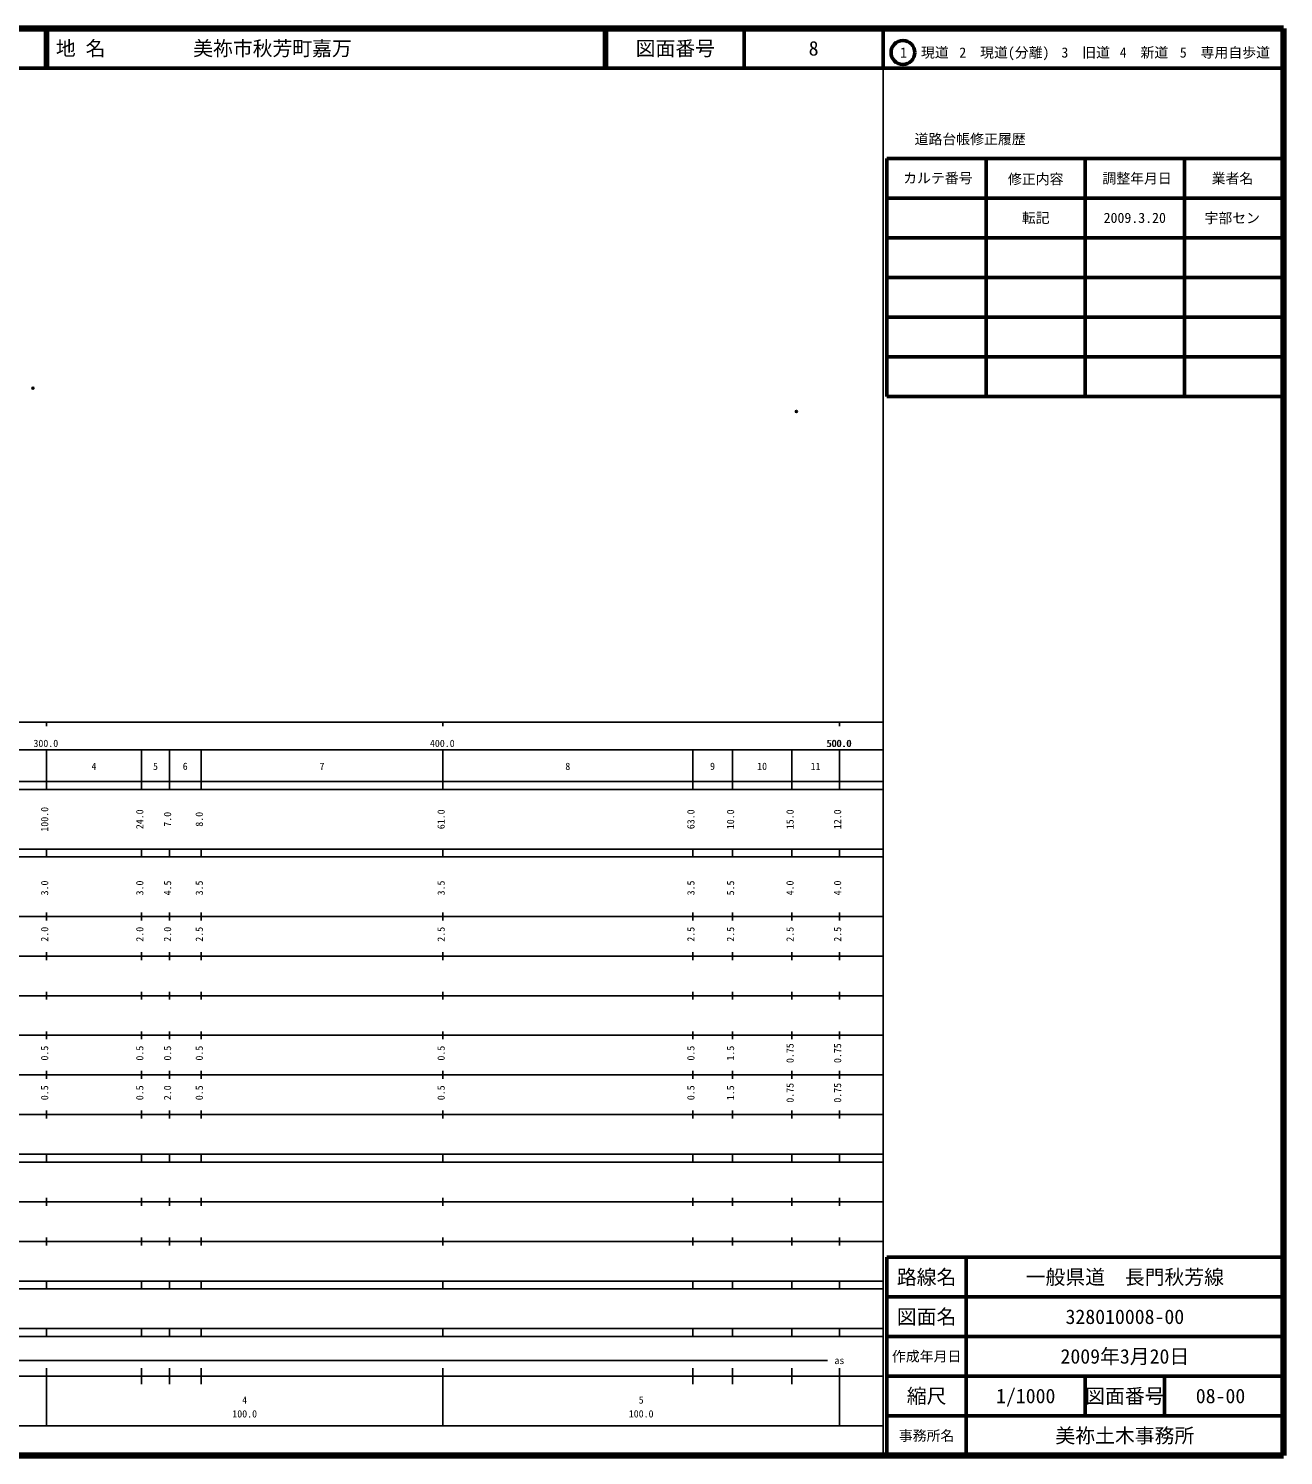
# Model space of a CAD drawing. Units: millimetres on the paper. Extents: x 40 to 680, y 20 to 380.
# Drawn here: x 363.5 to 680, y 20 to 380 of the extents above; entities that cross this region are included whole.
import ezdxf
from ezdxf.enums import TextEntityAlignment as Align

# ---------------------------------------------------------------- set-up
doc = ezdxf.new("R2010")
doc.units = ezdxf.units.MM
doc.header["$PDMODE"] = 32
doc.header["$PDSIZE"] = 0.5
doc.layers.add('M-OTRS', color=6, linetype='Continuous')
doc.layers.add('M-TTL-TXT', color=7, linetype='Continuous')
for name, color, linetype, lineweight in [('M-TTL', 2, 'Continuous', 140), ('M-TTL-BAND', 7, 'Continuous', 25), ('M-TTL-FRAM', 2, 'Continuous', 50), ('M-TTL-LINE', 7, 'Continuous', 50)]:
    doc.layers.add(name, color=color, linetype=linetype, lineweight=lineweight)
doc.styles.add('ＭＳ ゴシック', font='')
doc.styles.get('ＭＳ ゴシック').set_extended_font_data('MS Gothic')

msp = doc.modelspace()

# ---------------------------------------------------------------- linework, layer by layer
at = {"layer": 'M-OTRS'}
for p in [(364.608, 289.252), (557.144, 283.389)]:
    msp.add_point(p, dxfattribs=at)
at = {"layer": 'M-TTL'}
for p, q in [((680, 380), (40, 380)), ((680, 20), (680, 380)), ((40, 20), (680, 20))]:
    msp.add_line(p, q, dxfattribs=at)
at = {"layer": 'M-TTL-BAND'}
for p, q in [((579, 20), (579, 370)), ((40, 205), (579, 205)), ((368, 205), (368, 204)), ((468, 205), (468, 204)), ((568, 205), (568, 204)), ((68, 198), (579, 198)), ((368, 188), (368, 198)), ((392, 188), (392, 198)), ((399, 188), (399, 198)), ((407, 188), (407, 198)), ((468, 188), (468, 198)), ((531, 188), (531, 198)), ((541, 188), (541, 198)), ((556, 188), (556, 198)), ((568, 188), (568, 198)), ((40, 190), (579, 190)), ((40, 188), (579, 188)), ((40, 173), (579, 173)), ((368, 171), (368, 173)), ((392, 171), (392, 173)), ((399, 171), (399, 173)), ((407, 171), (407, 173)), ((468, 171), (468, 173)), ((531, 171), (531, 173)), ((541, 171), (541, 173)), ((556, 171), (556, 173)), ((568, 171), (568, 173)), ((40, 171), (579, 171)), ((40, 156), (579, 156)), ((368, 155), (368, 157)), ((392, 155), (392, 157)), ((399, 155), (399, 157)), ((407, 155), (407, 157)), ((468, 155), (468, 157)), ((531, 155), (531, 157)), ((541, 155), (541, 157)), ((556, 155), (556, 157)), ((568, 155), (568, 157)), ((46, 146), (579, 146)), ((368, 145), (368, 147)), ((392, 145), (392, 147)), ((399, 145), (399, 147)), ((407, 145), (407, 147)), ((468, 145), (468, 147)), ((531, 145), (531, 147)), ((541, 145), (541, 147)), ((556, 145), (556, 147)), ((568, 145), (568, 147)), ((368, 135), (368, 137)), ((392, 135), (392, 137)), ((399, 135), (399, 137)), ((407, 135), (407, 137)), ((468, 135), (468, 137)), ((531, 135), (531, 137)), ((541, 135), (541, 137)), ((556, 135), (556, 137)), ((568, 135), (568, 137)), ((52, 136), (579, 136)), ((46, 126), (579, 126)), ((368, 125), (368, 127)), ((392, 125), (392, 127)), ((399, 125), (399, 127)), ((407, 125), (407, 127)), ((468, 125), (468, 127)), ((531, 125), (531, 127)), ((541, 125), (541, 127)), ((556, 125), (556, 127)), ((568, 125), (568, 127)), ((52, 116), (579, 116)), ((368, 115), (368, 117)), ((392, 115), (392, 117)), ((399, 115), (399, 117)), ((407, 115), (407, 117)), ((468, 115), (468, 117)), ((531, 115), (531, 117)), ((541, 115), (541, 117)), ((556, 115), (556, 117)), ((568, 115), (568, 117)), ((46, 106), (579, 106)), ((368, 105), (368, 107)), ((392, 105), (392, 107)), ((399, 105), (399, 107)), ((407, 105), (407, 107)), ((468, 105), (468, 107)), ((531, 105), (531, 107)), ((541, 105), (541, 107)), ((556, 105), (556, 107)), ((568, 105), (568, 107)), ((40, 96), (579, 96)), ((40, 94), (579, 94)), ((368, 94), (368, 96)), ((392, 94), (392, 96)), ((399, 94), (399, 96)), ((407, 94), (407, 96)), ((468, 94), (468, 96)), ((531, 94), (531, 96)), ((541, 94), (541, 96)), ((556, 94), (556, 96)), ((568, 94), (568, 96)), ((49, 84), (579, 84)), ((368, 83), (368, 85)), ((392, 83), (392, 85)), ((399, 83), (399, 85)), ((407, 83), (407, 85)), ((468, 83), (468, 85)), ((531, 83), (531, 85)), ((541, 83), (541, 85)), ((556, 83), (556, 85)), ((568, 83), (568, 85)), ((40, 74), (579, 74)), ((368, 73), (368, 75)), ((392, 73), (392, 75)), ((399, 73), (399, 75)), ((407, 73), (407, 75)), ((468, 73), (468, 75)), ((531, 73), (531, 75)), ((541, 73), (541, 75)), ((556, 73), (556, 75)), ((568, 73), (568, 75)), ((40, 64), (579, 64)), ((40, 62), (579, 62)), ((368, 62), (368, 64)), ((392, 62), (392, 64)), ((399, 62), (399, 64)), ((407, 62), (407, 64)), ((468, 62), (468, 64)), ((531, 62), (531, 64)), ((541, 62), (541, 64)), ((556, 62), (556, 64)), ((568, 62), (568, 64)), ((40, 52), (579, 52)), ((368, 50), (368, 52)), ((392, 50), (392, 52)), ((399, 50), (399, 52)), ((407, 50), (407, 52)), ((468, 50), (468, 52)), ((531, 50), (531, 52)), ((541, 50), (541, 52)), ((556, 50), (556, 52)), ((568, 50), (568, 52)), ((40, 50), (579, 50)), ((71, 44), (565, 44)), ((40, 40), (579, 40)), ((368, 27.5), (368, 42)), ((392, 38), (392, 42)), ((399, 38), (399, 42)), ((407, 38), (407, 42)), ((468, 27.5), (468, 42)), ((531, 38), (531, 42)), ((541, 38), (541, 42)), ((556, 38), (556, 42)), ((568, 27.5), (568, 42)), ((68, 27.5), (579, 27.5))]:
    msp.add_line(p, q, dxfattribs=at)
at = {"layer": 'M-TTL-FRAM'}
for p, q in [((580, 347.197), (580, 287.197)), ((580, 347.197), (680, 347.197)), ((580, 287.197), (680, 287.197)), ((680, 70), (580, 70)), ((580, 70), (580, 20))]:
    msp.add_line(p, q, dxfattribs=at)
at = {"layer": 'M-TTL-LINE'}
for p, q in [((367.75, 380), (367.75, 370)), ((368.25, 380), (368.25, 370)), ((508.747, 380), (508.747, 370)), ((509.247, 380), (509.247, 370)), ((543.997, 380), (543.997, 370)), ((579, 380), (579, 370)), ((40, 370), (680, 370)), ((605, 347.197), (605, 287.197)), ((630, 347.197), (630, 287.197)), ((655, 347.197), (655, 287.197)), ((580, 337.197), (680, 337.197)), ((580, 327.197), (680, 327.197)), ((580, 317.197), (680, 317.197)), ((580, 307.197), (680, 307.197)), ((580, 297.197), (680, 297.197)), ((600, 70), (600, 20)), ((680, 60), (580, 60)), ((680, 50), (580, 50)), ((680, 40), (580, 40)), ((630, 40), (630, 30)), ((650, 40), (650, 30)), ((680, 30), (580, 30))]:
    msp.add_line(p, q, dxfattribs=at)
msp.add_circle((584.031, 373.958), 3, dxfattribs=at)

# ---------------------------------------------------------------- texts
at = {"layer": 'M-TTL-BAND', "style": 'ＭＳ ゴシック'}
for s, p in [('300.0', (367.844, 198.195)), ('400.0', (467.844, 198.195)), ('500.0', (567.844, 198.195)), ('500.0', (568, 198.195)), ('4', (380, 192.405)), ('5', (395.5, 192.405)), ('6', (403, 192.405)), ('7', (437.5, 192.405)), ('8', (499.5, 192.405)), ('9', (536, 192.405)), ('10', (548.5, 192.405)), ('11', (562, 192.405)), ('as', (568, 42.5)), ('4', (418, 32.523)), ('5', (518, 32.523)), ('100.0', (418, 29.033)), ('100.0', (518, 29.033))]:
    msp.add_text(s, height=1.833, dxfattribs=at).set_placement(p, align=Align.BOTTOM_CENTER)
for s, p in [('100.0', (369, 180.5)), ('24.0', (393, 180.5)), ('7.0', (400, 180.5)), ('8.0', (408, 180.5)), ('61.0', (469, 180.5)), ('63.0', (532, 180.5)), ('10.0', (542, 180.5)), ('15.0', (557, 180.5)), ('12.0', (569, 180.5)), ('3.0', (369, 163.174)), ('3.0', (393, 163.174)), ('4.5', (400, 163.174)), ('3.5', (408, 163.174)), ('3.5', (469, 163.174)), ('3.5', (532, 163.174)), ('5.5', (542, 163.174)), ('4.0', (557, 163.174)), ('4.0', (569, 163.174)), ('2.0', (369, 151.5)), ('2.0', (393, 151.5)), ('2.0', (400, 151.5)), ('2.5', (408, 151.5)), ('2.5', (469, 151.5)), ('2.5', (532, 151.5)), ('2.5', (542, 151.5)), ('2.5', (557, 151.5)), ('2.5', (569, 151.5)), ('0.5', (369, 121.5)), ('0.5', (393, 121.5)), ('0.5', (400, 121.5)), ('0.5', (408, 121.5)), ('0.5', (469, 121.5)), ('0.5', (532, 121.5)), ('1.5', (542, 121.5)), ('0.75', (557, 121.5)), ('0.75', (569, 121.5)), ('0.5', (369, 111.5)), ('0.5', (393, 111.5)), ('2.0', (400, 111.5)), ('0.5', (408, 111.5)), ('0.5', (469, 111.5)), ('0.5', (532, 111.5)), ('1.5', (542, 111.5)), ('0.75', (557, 111.5)), ('0.75', (569, 111.5))]:
    msp.add_text(s, height=1.833, rotation=90, dxfattribs=at).set_placement(p, align=Align.BOTTOM_CENTER)
at = {"layer": 'M-TTL-TXT', "style": 'ＭＳ ゴシック'}
for s, p in [('地 名', (370.38, 375)), ('美祢市秋芳町嘉万', (405.024, 375))]:
    msp.add_text(s, height=3.666, dxfattribs=at).set_placement(p, align=Align.MIDDLE_LEFT)
for s, height, p in [('図面番号', 3.666, (526.622, 375)), ('8', 3.666, (561.497, 375)), ('1\u3000現道', 2.566, (589.448, 373.958)), ('2\u3000現道(分離)', 2.566, (609.619, 373.958)), ('3\u3000旧道', 2.566, (630.121, 373.958)), ('4\u3000新道', 2.566, (644.824, 373.958)), ('5\u3000専用自歩道', 2.566, (665.228, 373.958)), ('道路台帳修正履歴', 2.566, (600.968, 352.113)), ('カルテ番号', 2.566, (592.839, 342.277)), ('修正内容', 2.566, (617.509, 342.023)), ('調整年月日', 2.566, (643.089, 342.197)), ('業者名', 2.566, (667.134, 342.197)), ('転記', 2.566, (617.5, 332.245)), ('2009.3.20', 2.566, (642.5, 332.245)), ('宇部セン', 2.566, (667.077, 332.189)), ('路線名', 3.666, (590, 65)), ('路線名', 3.666, (590, 65)), ('一般県道\u3000長門秋芳線', 3.666, (640, 65)), ('図面名', 3.666, (590, 55)), ('図面名', 3.666, (590, 55)), ('328010008-00', 3.666, (640, 55)), ('2009年3月20日', 3.666, (640, 45)), ('作成年月日', 2.566, (590, 45)), ('作成年月日', 2.566, (590, 45)), ('縮尺', 3.666, (590, 35)), ('縮尺', 3.666, (590, 35)), ('1/1000', 3.666, (615, 35)), ('図面番号', 3.666, (640, 35)), ('図面番号', 3.666, (640, 35)), ('08-00', 3.666, (664.125, 35)), ('事務所名', 2.566, (590, 25)), ('事務所名', 2.566, (590, 25)), ('美祢土木事務所', 3.666, (640, 25))]:
    msp.add_text(s, height=height, dxfattribs=at).set_placement(p, align=Align.MIDDLE_CENTER)

doc.saveas('drawing.dxf')
